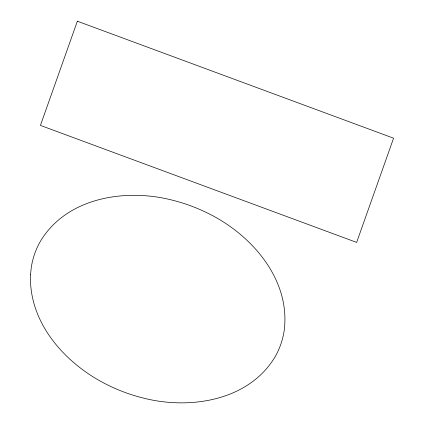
<?xml version="1.0" encoding="UTF-8"?>
<svg xmlns="http://www.w3.org/2000/svg" width="424" height="424" viewBox="0 0 424 424"><rect width="100%" height="100%" fill="white"/><g stroke="black" fill="none" stroke-linecap="round" stroke-linejoin="round"><path stroke-width="0.64" d="M30.533 274.445C28.44 323.284 66.001 364.444 107.521 384.902A108.316 67.278 20.8 0 0 142.522 397.85C188.797 410.029 248.019 401.263 274.747 357.39A192.957 119.854 20.8 0 0 284.149 330.853C291.007 279.58 251.416 234.488 207.93 213.272A108.316 67.278 20.8 0 0 172.928 200.319C126.654 188.145 67.432 196.911 40.704 240.779A192.957 119.854 20.8 0 0 31.297 267.321L30.533 274.445M77.353 21.2L40.428 125.409L356.653 242.406L393.578 138.192L77.353 21.2"/></g></svg>
